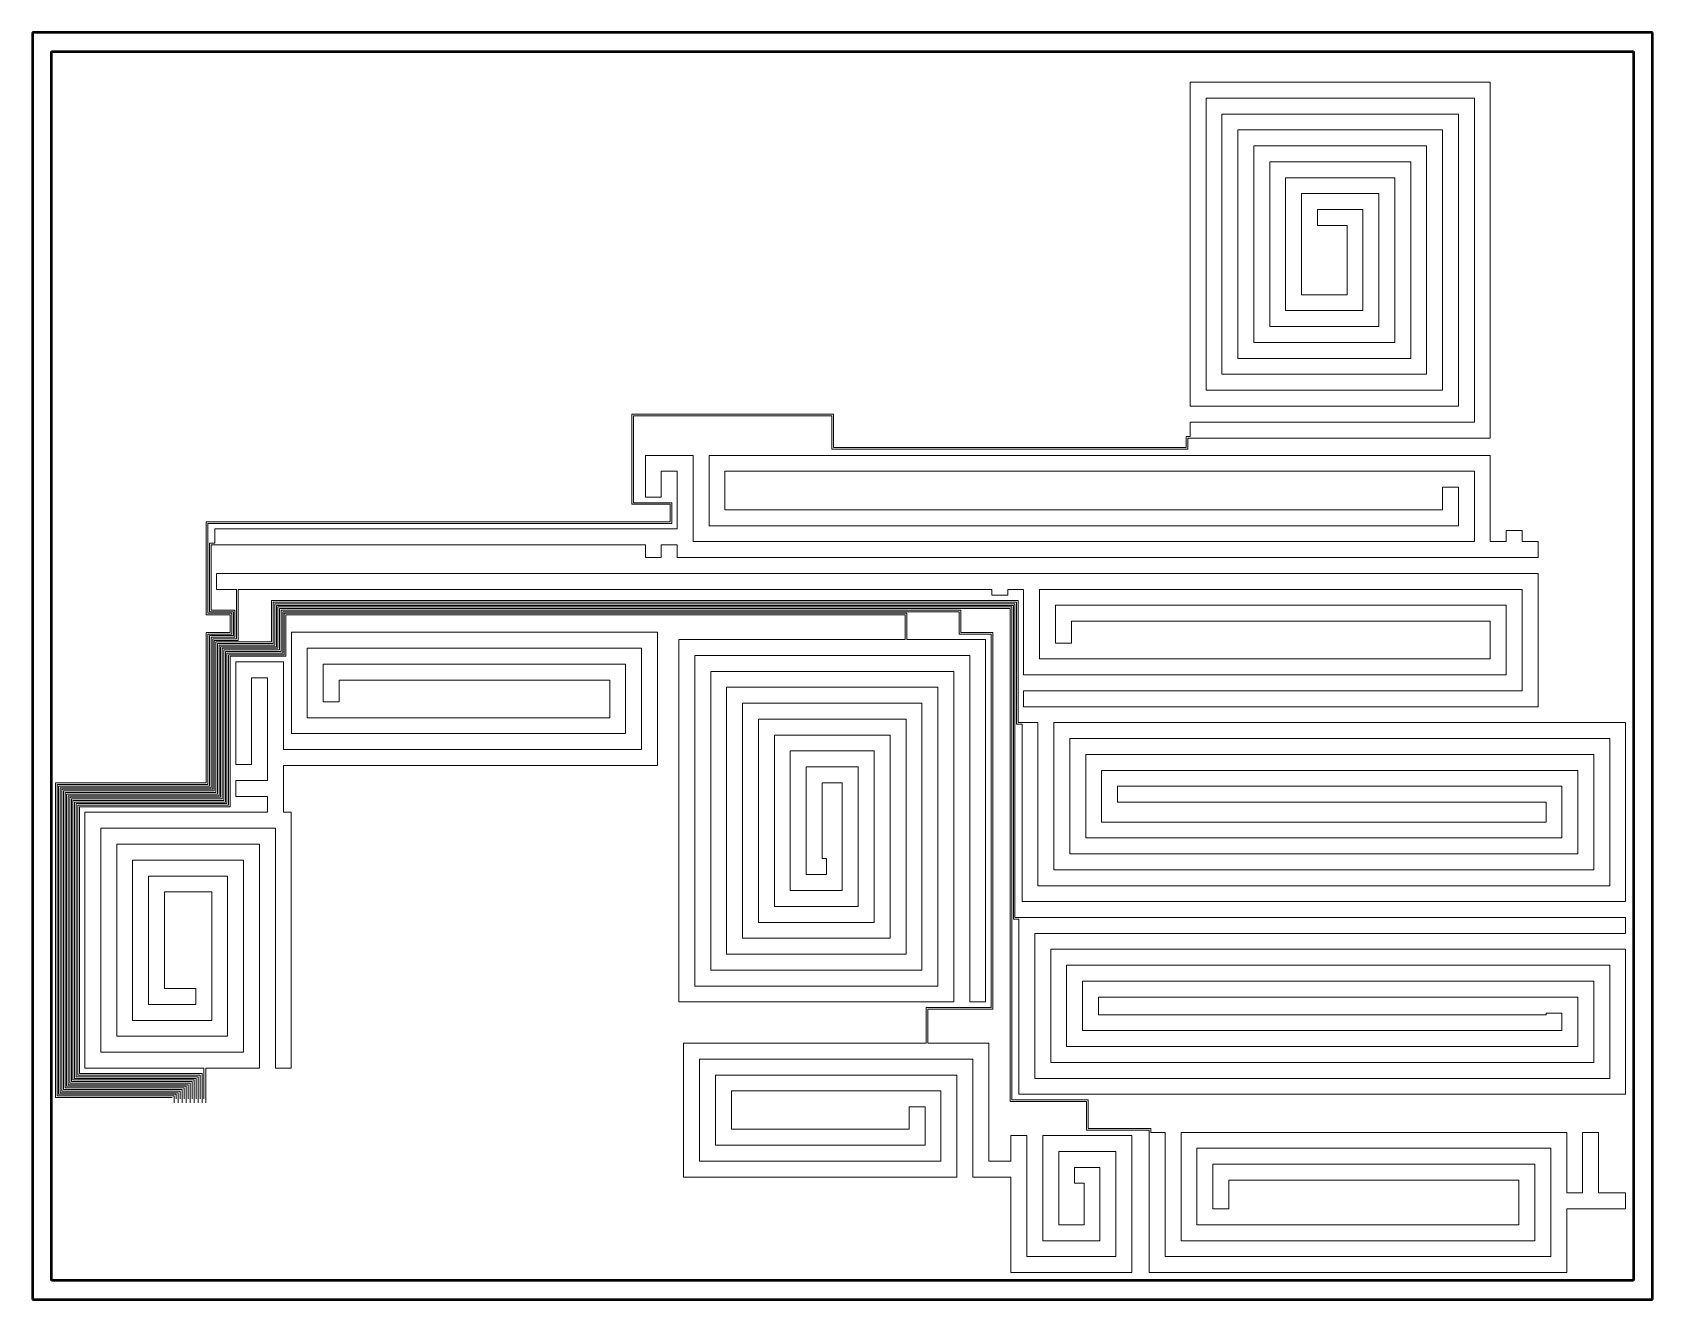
# Model space of a CAD drawing. Header units: millimetres. Extents: x -6611 to 13745, y -13256 to 2662.
import ezdxf

# ---------------------------------------------------------------- set-up
doc = ezdxf.new("R2010")
doc.units = ezdxf.units.MM
doc.layers.add('A-DETL-THIN', color=151, linetype='Continuous', lineweight=18)
doc.layers.add('A-WALL', color=113, linetype='Continuous', lineweight=18)

msp = doc.modelspace()

# ---------------------------------------------------------------- linework, layer by layer
at = {"layer": 'A-DETL-THIN'}
for p, q in [((7935, -2033), (7935, 2037)), ((7935, 2037), (11706, 2037)), ((11706, 2037), (11706, -2433)), ((11506, 1837), (8135, 1837)), ((8135, 1837), (8135, -1833)), ((11506, -2233), (11506, 1837)), ((8335, -1633), (8335, 1637)), ((8335, 1637), (11306, 1637)), ((11306, 1637), (11306, -2033)), ((11106, 1437), (8535, 1437)), ((8535, 1437), (8535, -1433)), ((11106, -1833), (11106, 1437)), ((8735, -1233), (8735, 1237)), ((8735, 1237), (10906, 1237)), ((10906, 1237), (10906, -1633)), ((10706, 1037), (8935, 1037)), ((8935, 1037), (8935, -1033)), ((10706, -1433), (10706, 1037)), ((9135, -833), (9135, 837)), ((9135, 837), (10506, 837)), ((10506, 837), (10506, -1233)), ((10306, 637), (9335, 637)), ((9335, 637), (9335, -633)), ((10306, -1033), (10306, 637)), ((9535, 237), (9535, 437)), ((9535, 437), (10106, 437)), ((10106, 437), (10106, -833)), ((9906, 237), (9535, 237)), ((9906, -633), (9906, 237)), ((9335, -633), (9906, -633)), ((10106, -833), (9135, -833)), ((8935, -1033), (10306, -1033)), ((10506, -1233), (8735, -1233)), ((8535, -1433), (10706, -1433)), ((10906, -1633), (8335, -1633)), ((11306, -2033), (7935, -2033)), ((8135, -1833), (11106, -1833)), ((921, -3266), (921, -2134)), ((921, -2134), (3455, -2134)), ((941, -3246), (941, -2154)), ((941, -2154), (3435, -2154)), ((3435, -2154), (3435, -2574)), ((3455, -2134), (3455, -2554)), ((7935, -2413), (7935, -2233)), ((7935, -2233), (11506, -2233)), ((7885, -2554), (7885, -2413)), ((7885, -2413), (7935, -2413)), ((7905, -2574), (7905, -2433)), ((7905, -2433), (7935, -2433)), ((11706, -2433), (7935, -2433)), ((3435, -2574), (7905, -2574)), ((3455, -2554), (7885, -2554)), ((1090, -3177), (1090, -2651)), ((1090, -2651), (1690, -2651)), ((1690, -2651), (1690, -3735)), ((1890, -3535), (1890, -2651)), ((1890, -2651), (11706, -2651)), ((11706, -2651), (11706, -3735)), ((1490, -2851), (1290, -2851)), ((1290, -2851), (1290, -3177)), ((1490, -3575), (1490, -2851)), ((11506, -2851), (2090, -2851)), ((2090, -2851), (2090, -3335)), ((11106, -3335), (11106, -3051)), ((11106, -3051), (11306, -3051)), ((11306, -3051), (11306, -3535)), ((11506, -3735), (11506, -2851)), ((1421, -3246), (941, -3246)), ((1290, -3177), (1090, -3177)), ((1421, -3506), (1421, -3246)), ((1401, -3266), (921, -3266)), ((1401, -3486), (1401, -3266)), ((2090, -3335), (11106, -3335)), ((-4426, -4655), (-4426, -3486)), ((-4426, -3486), (1401, -3486)), ((-4406, -4635), (-4406, -3506)), ((-4406, -3506), (1421, -3506)), ((-4317, -3755), (-4317, -3575)), ((-4317, -3575), (1490, -3575)), ((11306, -3535), (1890, -3535)), ((11906, -3735), (11906, -3595)), ((11906, -3595), (12106, -3595)), ((12106, -3595), (12106, -3735)), ((-4386, -4615), (-4386, -3755)), ((-4386, -3755), (-4317, -3755)), ((-4366, -4595), (-4366, -3775)), ((-4366, -3775), (-4317, -3775)), ((1090, -3775), (-4317, -3775)), ((1090, -3935), (1090, -3775)), ((1490, -3775), (1290, -3775)), ((1290, -3775), (1290, -3935)), ((1490, -3935), (1490, -3775)), ((1690, -3735), (11506, -3735)), ((11706, -3735), (11906, -3735)), ((12106, -3735), (12306, -3735)), ((12306, -3735), (12306, -3935)), ((1290, -3935), (1090, -3935)), ((12306, -3935), (1490, -3935)), ((12306, -4134), (-4296, -4134)), ((-4296, -4134), (-4296, -4334)), ((12306, -5809), (12306, -4134)), ((-4296, -4334), (-4046, -4334)), ((-4046, -4955), (-4046, -4334)), ((-4026, -4975), (-4026, -4334)), ((-4026, -4334), (5443, -4334)), ((-3606, -4995), (-3606, -4475)), ((-3606, -4475), (5774, -4475)), ((5443, -4334), (5443, -4406)), ((5443, -4406), (5643, -4406)), ((5643, -4406), (5643, -4334)), ((5643, -4334), (5843, -4334)), ((5774, -4475), (5774, -6008)), ((5843, -4334), (5843, -5409)), ((6043, -5209), (6043, -4334)), ((6043, -4334), (12106, -4334)), ((12106, -4334), (12106, -5609)), ((-4126, -4655), (-4426, -4655)), ((-4106, -4635), (-4406, -4635)), ((-4086, -4615), (-4386, -4615)), ((-4066, -4595), (-4366, -4595)), ((-4126, -4875), (-4126, -4655)), ((-4106, -4895), (-4106, -4635)), ((-4086, -4915), (-4086, -4615)), ((-4066, -4935), (-4066, -4595)), ((-3586, -5015), (-3586, -4495)), ((-3586, -4495), (5754, -4495)), ((-3566, -5035), (-3566, -4515)), ((-3566, -4515), (5734, -4515)), ((-3546, -5055), (-3546, -4535)), ((-3546, -4535), (5714, -4535)), ((-3526, -5075), (-3526, -4555)), ((-3526, -4555), (5694, -4555)), ((-3506, -5095), (-3506, -4575)), ((-3506, -4575), (5674, -4575)), ((-3486, -5115), (-3486, -4595)), ((-3486, -4595), (5054, -4595)), ((-3466, -5135), (-3466, -4615)), ((-3466, -4615), (5034, -4615)), ((-3446, -5155), (-3446, -4635)), ((-3446, -4635), (4374, -4635)), ((-3426, -5175), (-3426, -4655)), ((-3426, -4655), (4354, -4655)), ((4354, -4655), (4354, -4964)), ((4374, -4635), (4374, -4964)), ((5034, -4615), (5034, -4895)), ((5054, -4595), (5054, -4875)), ((5674, -4575), (5674, -10766)), ((5694, -4555), (5694, -10746)), ((5714, -4535), (5714, -8476)), ((5734, -4515), (5734, -8456)), ((5754, -4495), (5754, -6028)), ((11906, -4534), (6243, -4534)), ((6243, -4534), (6243, -5009)), ((11906, -5409), (11906, -4534)), ((-4426, -6766), (-4426, -4875)), ((-4426, -4875), (-4126, -4875)), ((-3357, -6146), (-3357, -4874)), ((-3357, -4874), (1242, -4874)), ((1242, -4874), (1242, -6546)), ((5054, -4875), (5454, -4875)), ((5454, -4875), (5454, -9606)), ((6443, -5009), (6443, -4734)), ((6443, -4734), (11706, -4734)), ((11706, -4734), (11706, -5209)), ((-4406, -6786), (-4406, -4895)), ((-4406, -4895), (-4106, -4895)), ((-4386, -6806), (-4386, -4915)), ((-4386, -4915), (-4086, -4915)), ((-4366, -6826), (-4366, -4935)), ((-4366, -4935), (-4066, -4935)), ((-4346, -6846), (-4346, -4955)), ((-4346, -4955), (-4046, -4955)), ((-4326, -6866), (-4326, -4975)), ((-4326, -4975), (-4026, -4975)), ((-4306, -6886), (-4306, -4995)), ((-4306, -4995), (-3606, -4995)), ((-4286, -6906), (-4286, -5015)), ((-4286, -5015), (-3586, -5015)), ((-4266, -6926), (-4266, -5035)), ((-4266, -5035), (-3566, -5035)), ((-4246, -6946), (-4246, -5055)), ((-4246, -5055), (-3546, -5055)), ((-4226, -6966), (-4226, -5075)), ((-4226, -5075), (-3526, -5075)), ((1042, -5074), (-3157, -5074)), ((-3157, -5074), (-3157, -5946)), ((1042, -6346), (1042, -5074)), ((4354, -4964), (1511, -4964)), ((1511, -4964), (1511, -9517)), ((5365, -4964), (4374, -4964)), ((5034, -4895), (5434, -4895)), ((5365, -9517), (5365, -4964)), ((5434, -4895), (5434, -9586)), ((6243, -5009), (6443, -5009)), ((-4206, -6986), (-4206, -5095)), ((-4206, -5095), (-3506, -5095)), ((-4186, -7006), (-4186, -5115)), ((-4186, -5115), (-3486, -5115)), ((-4166, -7026), (-4166, -5135)), ((-4166, -5135), (-3466, -5135)), ((-4146, -7046), (-4146, -5155)), ((-4146, -5155), (-3446, -5155)), ((-4126, -7066), (-4126, -5175)), ((-4126, -5175), (-3426, -5175)), ((-4057, -6535), (-4057, -5244)), ((-4057, -5244), (-3456, -5244)), ((-3456, -5244), (-3456, -6346)), ((-2957, -5746), (-2957, -5274)), ((-2957, -5274), (842, -5274)), ((842, -5274), (842, -6146)), ((1711, -9317), (1711, -5164)), ((1711, -5164), (5165, -5164)), ((5165, -5164), (5165, -9517)), ((11706, -5209), (6043, -5209)), ((-3656, -5444), (-3857, -5444)), ((-3857, -5444), (-3857, -6535)), ((-3656, -6735), (-3656, -5444)), ((642, -5474), (-2757, -5474)), ((-2757, -5474), (-2757, -5746)), ((642, -5946), (642, -5474)), ((4965, -5364), (1911, -5364)), ((1911, -5364), (1911, -9117)), ((4965, -9517), (4965, -5364)), ((5843, -5409), (11906, -5409)), ((2111, -8917), (2111, -5564)), ((2111, -5564), (4765, -5564)), ((4765, -5564), (4765, -9317)), ((12106, -5609), (5843, -5609)), ((5843, -5609), (5843, -5809)), ((-2757, -5746), (-2957, -5746)), ((4565, -5764), (2311, -5764)), ((2311, -5764), (2311, -8717)), ((4565, -9117), (4565, -5764)), ((5843, -5809), (12306, -5809)), ((-3157, -5946), (642, -5946)), ((2511, -8517), (2511, -5964)), ((2511, -5964), (4365, -5964)), ((4365, -5964), (4365, -8917)), ((5754, -6028), (5823, -6028)), ((5774, -6008), (5823, -6008)), ((6023, -6008), (5823, -6008)), ((5823, -6028), (5823, -8257)), ((6023, -8057), (6023, -6008)), ((13406, -6008), (6223, -6008)), ((6223, -6008), (6223, -7857)), ((13406, -8257), (13406, -6008)), ((842, -6146), (-3357, -6146)), ((4165, -6164), (2711, -6164)), ((2711, -6164), (2711, -8317)), ((4165, -8717), (4165, -6164)), ((6423, -7657), (6423, -6208)), ((6423, -6208), (13206, -6208)), ((13206, -6208), (13206, -8057)), ((-3456, -6346), (1042, -6346)), ((2911, -8117), (2911, -6364)), ((2911, -6364), (3965, -6364)), ((3965, -6364), (3965, -8517)), ((13006, -6408), (6623, -6408)), ((6623, -6408), (6623, -7457)), ((13006, -7857), (13006, -6408)), ((-3857, -6535), (-4057, -6535)), ((1242, -6546), (-3456, -6546)), ((-3456, -6546), (-3456, -7135)), ((3765, -6564), (3111, -6564)), ((3111, -6564), (3111, -7917)), ((3765, -8317), (3765, -6564)), ((6823, -7257), (6823, -6608)), ((6823, -6608), (12806, -6608)), ((12806, -6608), (12806, -7657)), ((-6321, -10717), (-6321, -6766)), ((-6321, -6766), (-4426, -6766)), ((-6301, -10697), (-6301, -6786)), ((-6301, -6786), (-4406, -6786)), ((-6281, -10677), (-6281, -6806)), ((-6281, -6806), (-4386, -6806)), ((-6261, -10657), (-6261, -6826)), ((-6261, -6826), (-4366, -6826)), ((-6241, -10637), (-6241, -6846)), ((-6241, -6846), (-4346, -6846)), ((-6221, -10617), (-6221, -6866)), ((-6221, -6866), (-4326, -6866)), ((-6201, -10597), (-6201, -6886)), ((-6201, -6886), (-4306, -6886)), ((-6181, -10577), (-6181, -6906)), ((-6181, -6906), (-4286, -6906)), ((-4057, -6935), (-4057, -6735)), ((-4057, -6735), (-3656, -6735)), ((3311, -7717), (3311, -6764)), ((3311, -6764), (3565, -6764)), ((3565, -6764), (3565, -8117)), ((12606, -6808), (7023, -6808)), ((7023, -6808), (7023, -7008)), ((12606, -7457), (12606, -6808)), ((-6161, -10557), (-6161, -6926)), ((-6161, -6926), (-4266, -6926)), ((-6141, -10537), (-6141, -6946)), ((-6141, -6946), (-4246, -6946)), ((-6121, -10517), (-6121, -6966)), ((-6121, -6966), (-4226, -6966)), ((-6101, -10497), (-6101, -6986)), ((-6101, -6986), (-4206, -6986)), ((-6081, -10477), (-6081, -7006)), ((-6081, -7006), (-4186, -7006)), ((-6061, -10457), (-6061, -7026)), ((-6061, -7026), (-4166, -7026)), ((-6041, -10437), (-6041, -7046)), ((-6041, -7046), (-4146, -7046)), ((-6021, -10417), (-6021, -7066)), ((-6021, -7066), (-4126, -7066)), ((-3656, -6935), (-4057, -6935)), ((-3656, -7135), (-3656, -6935)), ((7023, -7008), (12406, -7008)), ((12406, -7008), (12406, -7257)), ((-5952, -10348), (-5952, -7135)), ((-5952, -7135), (-3656, -7135)), ((-3456, -7135), (-3358, -7135)), ((-3358, -7135), (-3358, -10348)), ((12406, -7257), (6823, -7257)), ((-3558, -7335), (-5752, -7335)), ((-5752, -7335), (-5752, -10148)), ((-3558, -10348), (-3558, -7335)), ((6623, -7457), (12606, -7457)), ((-5552, -9948), (-5552, -7535)), ((-5552, -7535), (-3758, -7535)), ((-3958, -7735), (-5352, -7735)), ((-5352, -7735), (-5352, -9748)), ((-3958, -10148), (-3958, -7735)), ((-3758, -7535), (-3758, -10348)), ((3365, -7717), (3311, -7717)), ((3365, -7917), (3365, -7717)), ((12806, -7657), (6423, -7657)), ((-5152, -9548), (-5152, -7935)), ((-5152, -7935), (-4158, -7935)), ((-4158, -7935), (-4158, -9948)), ((3111, -7917), (3365, -7917)), ((6223, -7857), (13006, -7857)), ((-4358, -8135), (-4952, -8135)), ((-4952, -8135), (-4952, -9348)), ((-4358, -9748), (-4358, -8135)), ((3565, -8117), (2911, -8117)), ((13206, -8057), (6023, -8057)), ((2711, -8317), (3765, -8317)), ((5823, -8257), (13406, -8257)), ((3965, -8517), (2511, -8517)), ((5714, -8476), (5783, -8476)), ((5734, -8456), (5783, -8456)), ((13406, -8456), (5783, -8456)), ((5783, -8476), (5783, -10677)), ((13406, -8656), (13406, -8456)), ((2311, -8717), (4165, -8717)), ((5983, -10477), (5983, -8656)), ((5983, -8656), (13406, -8656)), ((4365, -8917), (2111, -8917)), ((13406, -8856), (6183, -8856)), ((6183, -8856), (6183, -10277)), ((13406, -10677), (13406, -8856)), ((1911, -9117), (4565, -9117)), ((6383, -10077), (6383, -9056)), ((6383, -9056), (13206, -9056)), ((13206, -9056), (13206, -10477)), ((-4952, -9348), (-4558, -9348)), ((-4558, -9348), (-4558, -9548)), ((4765, -9317), (1711, -9317)), ((13006, -9256), (6583, -9256)), ((6583, -9256), (6583, -9877)), ((13006, -10277), (13006, -9256)), ((-4558, -9548), (-5152, -9548)), ((1511, -9517), (4965, -9517)), ((5165, -9517), (5365, -9517)), ((6783, -9677), (6783, -9456)), ((6783, -9456), (12806, -9456)), ((12806, -9456), (12806, -10077)), ((-5352, -9748), (-4358, -9748)), ((5434, -9586), (4618, -9586)), ((4618, -9586), (4618, -10035)), ((5454, -9606), (4638, -9606)), ((4638, -9606), (4638, -10035)), ((12406, -9677), (6783, -9677)), ((12606, -9656), (12406, -9656)), ((12406, -9656), (12406, -9677)), ((12606, -9877), (12606, -9656)), ((-4158, -9948), (-5552, -9948)), ((6583, -9877), (12606, -9877)), ((-5752, -10148), (-3958, -10148)), ((4618, -10035), (1571, -10035)), ((1571, -10035), (1571, -11716)), ((5404, -10035), (4638, -10035)), ((5404, -11516), (5404, -10035)), ((12806, -10077), (6383, -10077)), ((-4455, -10348), (-5952, -10348)), ((-4455, -10736), (-4455, -10348)), ((-4430, -10786), (-4430, -10348)), ((-3758, -10348), (-4430, -10348)), ((-3358, -10348), (-3558, -10348)), ((1771, -11516), (1771, -10235)), ((1771, -10235), (5204, -10235)), ((5204, -10235), (5204, -11716)), ((6183, -10277), (13006, -10277)), ((-4680, -10577), (-6181, -10577)), ((-4655, -10557), (-6161, -10557)), ((-4630, -10537), (-6141, -10537)), ((-4605, -10517), (-6121, -10517)), ((-4580, -10497), (-6101, -10497)), ((-4555, -10477), (-6081, -10477)), ((-4530, -10457), (-6061, -10457)), ((-4505, -10437), (-6041, -10437)), ((-4480, -10417), (-6021, -10417)), ((-4680, -10786), (-4680, -10577)), ((-4655, -10736), (-4655, -10557)), ((-4630, -10786), (-4630, -10537)), ((-4605, -10736), (-4605, -10517)), ((-4580, -10786), (-4580, -10497)), ((-4555, -10736), (-4555, -10477)), ((-4530, -10786), (-4530, -10457)), ((-4505, -10736), (-4505, -10437)), ((-4480, -10786), (-4480, -10417)), ((5004, -10435), (1971, -10435)), ((1971, -10435), (1971, -11316)), ((5004, -11716), (5004, -10435)), ((13206, -10477), (5983, -10477)), ((-4855, -10717), (-6321, -10717)), ((-4830, -10697), (-6301, -10697)), ((-4805, -10677), (-6281, -10677)), ((-4780, -10657), (-6261, -10657)), ((-4755, -10637), (-6241, -10637)), ((-4730, -10617), (-6221, -10617)), ((-4705, -10597), (-6201, -10597)), ((-4830, -10786), (-4830, -10697)), ((-4805, -10736), (-4805, -10677)), ((-4780, -10786), (-4780, -10657)), ((-4755, -10736), (-4755, -10637)), ((-4730, -10786), (-4730, -10617)), ((-4705, -10736), (-4705, -10597)), ((2171, -11116), (2171, -10635)), ((2171, -10635), (4804, -10635)), ((4804, -10635), (4804, -11516)), ((5674, -10766), (6634, -10766)), ((5694, -10746), (6654, -10746)), ((5783, -10677), (13406, -10677)), ((6634, -10766), (6634, -11126)), ((6654, -10746), (6654, -11106)), ((4604, -10835), (4404, -10835)), ((4404, -10835), (4404, -11116)), ((4604, -11316), (4604, -10835)), ((4404, -11116), (2171, -11116)), ((5884, -11195), (5684, -11195)), ((5684, -11195), (5684, -11516)), ((5884, -12716), (5884, -11195)), ((7202, -11195), (6084, -11195)), ((6084, -11195), (6084, -12516)), ((6634, -11126), (7421, -11126)), ((6654, -11106), (7441, -11106)), ((7202, -12916), (7202, -11195)), ((7421, -11126), (7421, -11155)), ((7421, -12916), (7421, -11155)), ((7441, -11106), (7441, -11155)), ((7441, -11155), (7621, -11155)), ((7621, -11155), (7621, -12716)), ((7821, -12516), (7821, -11155)), ((7821, -11155), (12666, -11155)), ((12666, -11155), (12666, -11916)), ((12866, -11916), (12866, -11155)), ((12866, -11155), (13066, -11155)), ((13066, -11155), (13066, -11916)), ((1971, -11316), (4604, -11316)), ((6284, -12316), (6284, -11395)), ((6284, -11395), (7002, -11395)), ((7002, -11395), (7002, -12716)), ((12466, -11355), (8021, -11355)), ((8021, -11355), (8021, -12316)), ((12466, -12716), (12466, -11355)), ((4804, -11516), (1771, -11516)), ((5684, -11516), (5404, -11516)), ((6802, -11595), (6484, -11595)), ((6484, -11595), (6484, -11795)), ((6802, -12516), (6802, -11595)), ((8221, -12116), (8221, -11555)), ((8221, -11555), (12266, -11555)), ((12266, -11555), (12266, -12516)), ((1571, -11716), (5004, -11716)), ((5204, -11716), (5684, -11716)), ((5684, -11716), (5684, -12916)), ((6484, -11795), (6602, -11795)), ((6602, -11795), (6602, -12316)), ((12066, -11755), (8421, -11755)), ((8421, -11755), (8421, -12116)), ((12066, -12316), (12066, -11755)), ((12666, -11916), (12866, -11916)), ((13066, -11916), (13406, -11916)), ((13406, -11916), (13406, -12116)), ((8421, -12116), (8221, -12116)), ((13406, -12116), (12666, -12116)), ((12666, -12116), (12666, -12916)), ((6602, -12316), (6284, -12316)), ((8021, -12316), (12066, -12316)), ((6084, -12516), (6802, -12516)), ((12266, -12516), (7821, -12516)), ((7002, -12716), (5884, -12716)), ((7621, -12716), (12466, -12716)), ((5684, -12916), (7202, -12916)), ((12666, -12916), (7421, -12916))]:
    msp.add_line(p, q, dxfattribs=at)
at = {"layer": 'A-WALL', "lineweight": 50}
for p, q in [((-6611, 2662), (-6611, -13256)), ((13745, 2662), (-6611, 2662)), ((13745, -13256), (13745, 2662)), ((-6371, -13016), (-6371, 2422)), ((-6371, 2422), (13505, 2422)), ((13505, 2422), (13505, -13016)), ((13505, -13016), (-6371, -13016)), ((-6611, -13256), (13745, -13256))]:
    msp.add_line(p, q, dxfattribs=at)

doc.saveas('drawing.dxf')
